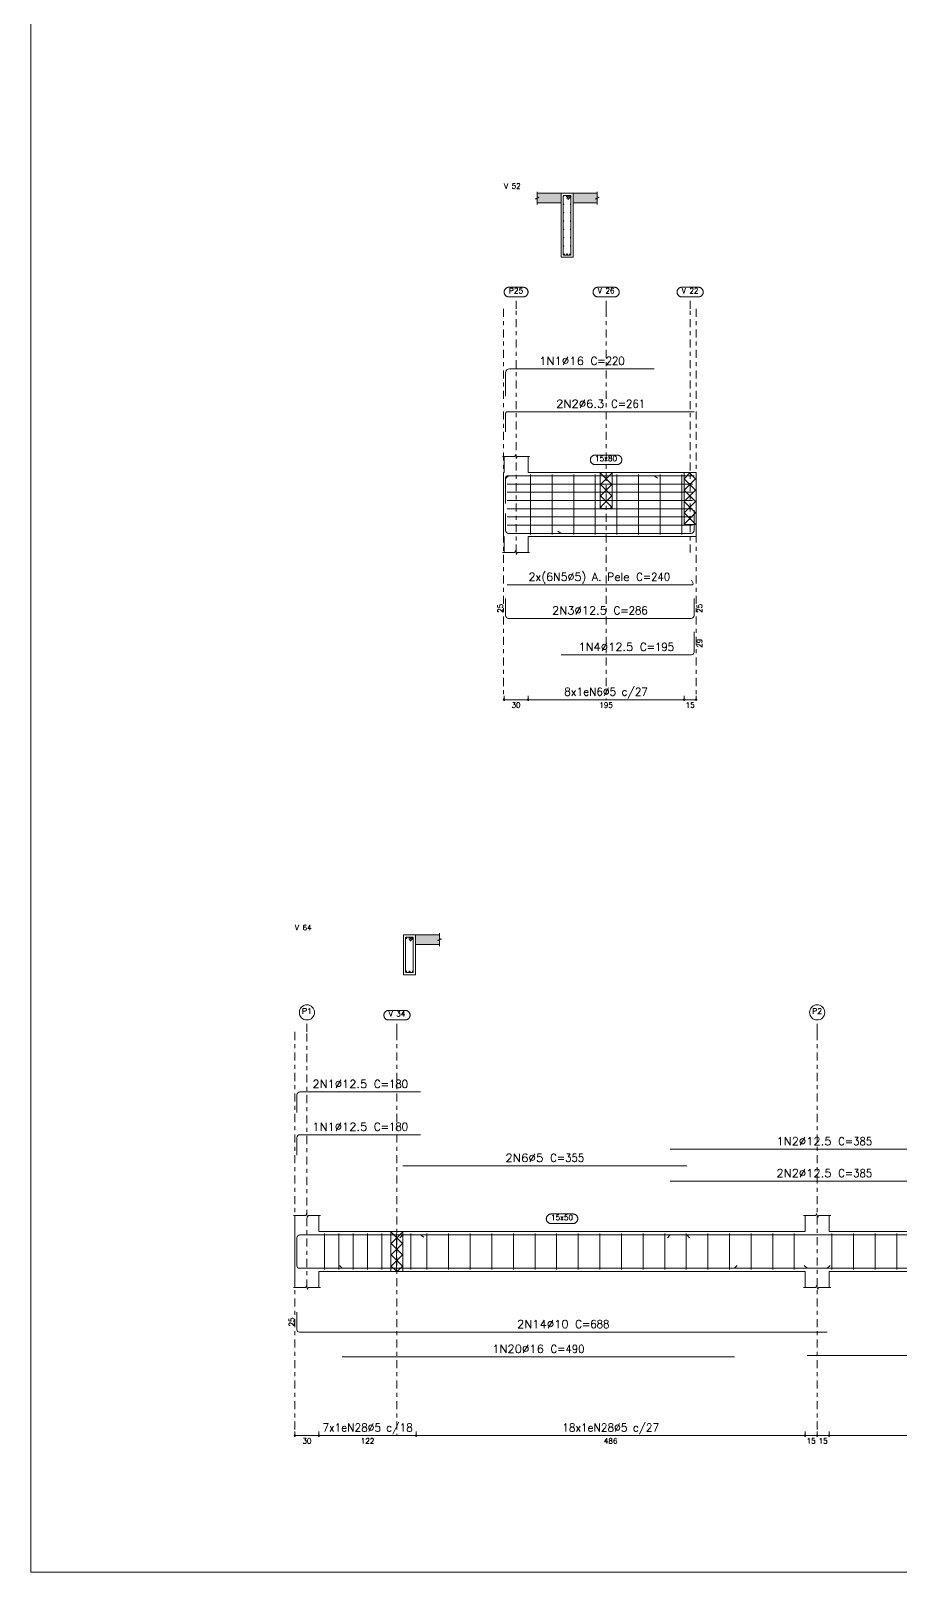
# Model space of a CAD drawing. Header units: millimetres. Extents: x 0 to 119, y 0 to 84.
# Drawn here: x 0 to 21.72, y 0 to 38.53 of the extents above; entities that cross this region are included whole.
import ezdxf
from ezdxf.enums import TextEntityAlignment as Align

# ---------------------------------------------------------------- set-up
doc = ezdxf.new("R2010")
doc.units = ezdxf.units.MM
doc.linetypes.add('CYPE_RAYAPUNTO', pattern=[0.4125, 0.2025, -0.105, 0, -0.105])
for name, color, linetype, lineweight in [('ARM_LONGITUDINAL_Ø10', 103, 'Continuous', 9), ('ARM_LONGITUDINAL_Ø12_5', 51, 'Continuous', 9), ('ARM_LONGITUDINAL_Ø16', 212, 'Continuous', 9), ('ARM_LONGITUDINAL_Ø5', 151, 'Continuous', 9), ('ARM_LONGITUDINAL_Ø6_3', 32, 'Continuous', 9), ('ARM_LONGITUDINAL_Ø8', 32, 'Continuous', 9), ('ARM_TRANSVERSAL_Ø5', 151, 'Continuous', 9), ('ELE_ARM_TRANS_TXT_EST', 3, 'Continuous', 9), ('ELE_CONT_NOS', 122, 'Continuous', 9), ('ELE_CONT_VIG_CONCRETO', 2, 'Continuous', 9), ('ELE_COT_COT_ANCORAGENS', 3, 'Continuous', 0), ('ELE_COT_COT_EST', 3, 'Continuous', 0), ('ELE_COT_COT_LIN_APOIOS', 2, 'CYPE_RAYAPUNTO', 0), ('ELE_COT_TEXTOS_ESTRIBOS', 122, 'Continuous', 0), ('ELE_REF_COT_LIN_AUX_COTA', 2, 'CYPE_RAYAPUNTO', 9), ('ELE_REF_NOME_PORTICO', 3, 'Continuous', 9), ('ELE_REF_REF_NOME', 3, 'Continuous', 9), ('ELE_REF_REF_REFERENCIA', 3, 'Continuous', 9), ('ELE_REF_TEXTO_REF_NOME', 3, 'Continuous', 9), ('ELE_REF_TEXTO_REF_REFERENCIA', 3, 'Continuous', 9), ('POR_ARM_LONG_ARM_TEXTOS', 3, 'Continuous', 9), ('POR_ARM_LONG_TXT_COMP', 3, 'Continuous', 9), ('QUAD_BORDA', 1, 'Continuous', 20), ('QUAD_LIMITES', 2, 'Continuous', 0), ('SEC_CONT_LAJES_CORTE', 8, 'Continuous', 9), ('SEC_CONT_VIG_CONCRETO_CORTE', 2, 'Continuous', 9)]:
    doc.layers.add(name, color=color, linetype=linetype, lineweight=lineweight)
doc.styles.add('CYPETXT', font='', dxfattribs={"height": 0.2})
doc.styles.get('CYPETXT').set_extended_font_data('romans')

msp = doc.modelspace()

# ---------------------------------------------------------------- hatches: boundary and pattern name
at = {"layer": 'SEC_CONT_LAJES_CORTE', "true_color": 0xdad7d3}
for points in [[(12.651, 34.468), (13.251, 34.468), (13.251, 34.228), (12.651, 34.228)], [(14.151, 34.468), (13.551, 34.468), (13.551, 34.228), (14.151, 34.228)], [(10.212, 15.932), (9.612, 15.932), (9.612, 15.692), (10.212, 15.692)]]:
    msp.add_hatch(color=254, dxfattribs=at).paths.add_polyline_path(points, flags=0)

# ---------------------------------------------------------------- linework, layer by layer
at = {"layer": 'ARM_LONGITUDINAL_Ø10'}
msp.add_line((19.9, 7.596), (19.974, 7.664), dxfattribs=at)
for points in [[(6.65, 8.096), (6.65, 7.656), (6.655, 7.633), (6.668, 7.613), (6.687, 7.6), (6.71, 7.596), (19.9, 7.596)], [(6.65, 6.502), (6.65, 6.062), (6.655, 6.039), (6.668, 6.019), (6.687, 6.006), (6.71, 6.002), (19.9, 6.002)]]:
    msp.add_lwpolyline(points, dxfattribs=at)
for centre in [(9.382, 15.002), (9.542, 15.002)]:
    msp.add_circle(centre, 0.01, dxfattribs=at)
at = {"layer": 'ARM_LONGITUDINAL_Ø12_5'}
for p, q in [((13.256, 25.967), (13.174, 26.025)), ((9.737, 8.432), (9.819, 8.374)), ((9.737, 8.432), (9.819, 8.374)), ((15.98, 8.432), (15.91, 8.361)), ((15.98, 8.432), (15.91, 8.361))]:
    msp.add_line(p, q, dxfattribs=at)
for points in [[(16.576, 26.467), (16.576, 26.042), (16.57, 26.014), (16.554, 25.989), (16.53, 25.973), (16.501, 25.967), (11.941, 25.967), (11.912, 25.973), (11.888, 25.989), (11.871, 26.014), (11.866, 26.042), (11.866, 26.467)], [(16.576, 26.547), (16.576, 26.042), (16.57, 26.014), (16.554, 25.989), (16.53, 25.973), (16.501, 25.967), (13.256, 25.967)], [(16.576, 24.341), (16.576, 23.916), (16.57, 23.888), (16.554, 23.863), (16.53, 23.847), (16.501, 23.841), (11.941, 23.841), (11.912, 23.847), (11.888, 23.863), (11.871, 23.888), (11.866, 23.916), (11.866, 24.341)], [(16.576, 23.509), (16.576, 23.004), (16.57, 22.975), (16.554, 22.951), (16.53, 22.935), (16.501, 22.929), (13.256, 22.929)], [(6.65, 11.49), (6.65, 11.928), (6.656, 11.956), (6.672, 11.981), (6.697, 11.997), (6.725, 12.003), (9.737, 12.003)], [(6.65, 10.421), (6.65, 10.859), (6.656, 10.887), (6.672, 10.912), (6.697, 10.928), (6.725, 10.934), (9.737, 10.934)], [(15.98, 10.571), (23.68, 10.571)], [(15.98, 9.774), (23.68, 9.774)], [(6.65, 7.919), (6.65, 8.357), (6.656, 8.385), (6.672, 8.41), (6.697, 8.426), (6.725, 8.432), (9.737, 8.432)], [(6.65, 7.919), (6.65, 8.357), (6.656, 8.385), (6.672, 8.41), (6.697, 8.426), (6.725, 8.432), (9.737, 8.432)], [(15.98, 8.432), (23.68, 8.432)], [(15.98, 8.432), (23.68, 8.432)]]:
    msp.add_lwpolyline(points, dxfattribs=at)
for centre in [(13.323, 32.941), (13.401, 32.941), (13.478, 32.941), (9.384, 15.86), (9.462, 15.86), (9.539, 15.86)]:
    msp.add_circle(centre, 0.0125, dxfattribs=at)
at = {"layer": 'ARM_LONGITUDINAL_Ø16'}
for p, q in [((15.579, 27.403), (15.662, 27.347)), ((7.784, 7.596), (7.714, 7.666)), ((17.584, 7.596), (17.655, 7.666))]:
    msp.add_line(p, q, dxfattribs=at)
for points in [[(11.866, 29.393), (11.866, 29.983), (11.873, 30.02), (11.894, 30.051), (11.925, 30.072), (11.962, 30.079), (15.579, 30.079)], [(11.866, 26.717), (11.866, 27.307), (11.873, 27.344), (11.894, 27.375), (11.925, 27.396), (11.962, 27.403), (15.579, 27.403)], [(7.784, 7.596), (17.584, 7.596)], [(7.784, 5.382), (17.584, 5.382)]]:
    msp.add_lwpolyline(points, dxfattribs=at)
for centre in [(13.401, 34.392), (9.462, 15.008)]:
    msp.add_circle(centre, 0.016, dxfattribs=at)
at = {"layer": 'ARM_LONGITUDINAL_Ø5'}
for p, q in [((9.293, 8.432), (9.222, 8.361)), ((16.393, 8.432), (16.464, 8.361))]:
    msp.add_line(p, q, dxfattribs=at)
for points in [[(11.906, 27.198), (16.536, 27.198)], [(11.906, 26.993), (16.536, 26.993)], [(11.906, 26.788), (16.536, 26.788)], [(11.906, 26.583), (16.536, 26.583)], [(11.906, 26.378), (16.536, 26.378)], [(11.906, 26.172), (16.536, 26.172)], [(11.906, 24.681), (16.536, 24.681), (16.546, 24.69), (16.553, 24.702), (16.556, 24.716), (16.511, 24.794)], [(9.293, 10.157), (16.393, 10.157)], [(9.293, 8.432), (16.393, 8.432)]]:
    msp.add_lwpolyline(points, dxfattribs=at)
for centre in [(13.316, 34.193), (13.316, 33.985), (13.486, 34.193), (13.486, 33.985), (13.316, 33.776), (13.316, 33.567), (13.486, 33.776), (13.486, 33.567), (13.316, 33.358), (13.316, 33.15), (13.486, 33.358), (13.486, 33.15), (9.384, 15.842), (9.539, 15.842)]:
    msp.add_circle(centre, 0.005, dxfattribs=at)
at = {"layer": 'ARM_LONGITUDINAL_Ø6_3'}
msp.add_line((19.4, 7.596), (19.33, 7.666), dxfattribs=at)
for points in [[(16.576, 29.006), (11.903, 29.006), (11.889, 29.003), (11.877, 28.995), (11.868, 28.983), (11.866, 28.968), (11.866, 28.506)], [(16.576, 27.403), (11.903, 27.403), (11.889, 27.4), (11.877, 27.392), (11.868, 27.38), (11.866, 27.365), (11.866, 26.903)], [(19.4, 7.596), (36.7, 7.596)], [(19.4, 5.412), (36.7, 5.412)]]:
    msp.add_lwpolyline(points, dxfattribs=at)
for centre in [(13.317, 34.402), (13.484, 34.402)]:
    msp.add_circle(centre, 0.0063, dxfattribs=at)
at = {"layer": 'ARM_LONGITUDINAL_Ø8'}
for centre in [(9.382, 15.02), (9.542, 15.02)]:
    msp.add_circle(centre, 0.008, dxfattribs=at)
at = {"layer": 'ARM_TRANSVERSAL_Ø5'}
for p, q in [((12.486, 27.435), (12.486, 25.935)), ((13.026, 27.435), (13.026, 25.935)), ((13.566, 27.435), (13.566, 25.935)), ((14.106, 27.435), (14.106, 25.935)), ((14.646, 27.435), (14.646, 25.935)), ((15.186, 27.435), (15.186, 25.935)), ((15.726, 27.435), (15.726, 25.935)), ((16.266, 27.435), (16.266, 25.935)), ((7.335, 8.464), (7.335, 7.564)), ((7.695, 8.464), (7.695, 7.564)), ((8.055, 8.464), (8.055, 7.564)), ((8.415, 8.464), (8.415, 7.564)), ((8.775, 8.464), (8.775, 7.564)), ((9.135, 8.464), (9.135, 7.564)), ((9.495, 8.464), (9.495, 7.564)), ((9.9, 8.464), (9.9, 7.564)), ((10.44, 8.464), (10.44, 7.564)), ((10.98, 8.464), (10.98, 7.564)), ((11.52, 8.464), (11.52, 7.564)), ((12.06, 8.464), (12.06, 7.564)), ((12.6, 8.464), (12.6, 7.564)), ((13.14, 8.464), (13.14, 7.564)), ((13.68, 8.464), (13.68, 7.564)), ((14.22, 8.464), (14.22, 7.564)), ((14.76, 8.464), (14.76, 7.564)), ((15.3, 8.464), (15.3, 7.564)), ((15.84, 8.464), (15.84, 7.564)), ((16.38, 8.464), (16.38, 7.564)), ((16.92, 8.464), (16.92, 7.564)), ((17.46, 8.464), (17.46, 7.564)), ((18, 8.464), (18, 7.564)), ((18.54, 8.464), (18.54, 7.564)), ((19.08, 8.464), (19.08, 7.564)), ((20.02, 8.464), (20.02, 7.564)), ((20.56, 8.464), (20.56, 7.564)), ((21.1, 8.464), (21.1, 7.564)), ((21.64, 8.464), (21.64, 7.564))]:
    msp.add_line(p, q, dxfattribs=at)
for points in [[(13.42, 34.313), (13.491, 34.383), (13.493, 34.386), (13.494, 34.389), (13.495, 34.392), (13.496, 34.396), (13.495, 34.399), (13.494, 34.403), (13.493, 34.406), (13.491, 34.408), (13.488, 34.41), (13.485, 34.412), (13.482, 34.413), (13.478, 34.413), (13.323, 34.413), (13.317, 34.412), (13.311, 34.408), (13.307, 34.403), (13.306, 34.396), (13.306, 32.941), (13.307, 32.934), (13.311, 32.928), (13.317, 32.925), (13.323, 32.923), (13.478, 32.923), (13.485, 32.925), (13.491, 32.928), (13.494, 32.934), (13.496, 32.941), (13.496, 34.396), (13.495, 34.399), (13.494, 34.403), (13.493, 34.406), (13.491, 34.408), (13.488, 34.41), (13.485, 34.412), (13.482, 34.413), (13.478, 34.413), (13.475, 34.413), (13.472, 34.412), (13.468, 34.41), (13.466, 34.408), (13.395, 34.338)], [(9.481, 15.777), (9.551, 15.848), (9.554, 15.85), (9.555, 15.853), (9.556, 15.857), (9.557, 15.86), (9.556, 15.863), (9.555, 15.867), (9.554, 15.87), (9.551, 15.872), (9.549, 15.875), (9.546, 15.876), (9.543, 15.877), (9.539, 15.877), (9.384, 15.877), (9.377, 15.876), (9.372, 15.872), (9.368, 15.867), (9.367, 15.86), (9.367, 15.005), (9.368, 14.998), (9.372, 14.993), (9.377, 14.989), (9.384, 14.987), (9.539, 14.987), (9.546, 14.989), (9.551, 14.993), (9.555, 14.998), (9.557, 15.005), (9.557, 15.86), (9.556, 15.863), (9.555, 15.867), (9.554, 15.87), (9.551, 15.872), (9.549, 15.875), (9.546, 15.876), (9.543, 15.877), (9.539, 15.877), (9.536, 15.877), (9.532, 15.876), (9.529, 15.875), (9.527, 15.872), (9.456, 15.802)]]:
    msp.add_lwpolyline(points, dxfattribs=at)
at = {"layer": 'ELE_CONT_NOS'}
for p, q in [((11.826, 27.485), (11.826, 27.885)), ((12.426, 27.485), (12.426, 27.885)), ((16.626, 27.485), (16.626, 25.885)), ((11.826, 25.885), (11.826, 25.485)), ((12.426, 25.885), (12.426, 25.485)), ((6.6, 8.514), (6.6, 8.914)), ((7.2, 8.514), (7.2, 8.914)), ((19.35, 8.514), (19.35, 8.914)), ((19.95, 8.514), (19.95, 8.914)), ((6.6, 7.514), (6.6, 7.114)), ((7.2, 7.514), (7.2, 7.114)), ((19.35, 7.514), (19.35, 7.114)), ((19.95, 7.514), (19.95, 7.114))]:
    msp.add_line(p, q, dxfattribs=at)
at = {"layer": 'ELE_CONT_NOS', "lineweight": 0}
for p, q in [((14.227, 27.463), (14.25, 27.485)), ((14.227, 27.18), (14.527, 27.48)), ((14.527, 27.18), (14.227, 27.48)), ((14.527, 27.463), (14.505, 27.485)), ((16.326, 27.33), (16.481, 27.485)), ((16.626, 27.313), (16.454, 27.485)), ((14.227, 26.897), (14.527, 27.197)), ((14.527, 26.897), (14.227, 27.197)), ((16.326, 27.047), (16.626, 27.347)), ((16.626, 27.03), (16.326, 27.33)), ((16.326, 26.764), (16.626, 27.064)), ((16.626, 26.747), (16.326, 27.047)), ((14.227, 26.614), (14.527, 26.914)), ((14.527, 26.614), (14.227, 26.914)), ((14.273, 26.585), (14.227, 26.631)), ((14.481, 26.585), (14.527, 26.631)), ((16.326, 26.481), (16.626, 26.781)), ((16.626, 26.464), (16.326, 26.764)), ((16.326, 26.199), (16.626, 26.499)), ((16.622, 26.185), (16.326, 26.481)), ((16.596, 26.185), (16.626, 26.216)), ((16.339, 26.185), (16.326, 26.199)), ((9, 8.491), (9.023, 8.514)), ((9, 8.208), (9.3, 8.508)), ((9.3, 8.208), (9, 8.508)), ((9.3, 8.491), (9.278, 8.514)), ((9, 7.926), (9.3, 8.226)), ((9.3, 7.926), (9, 8.226)), ((9, 7.643), (9.3, 7.943)), ((9.3, 7.643), (9, 7.943)), ((9.146, 7.514), (9, 7.66)), ((9.154, 7.514), (9.3, 7.66))]:
    msp.add_line(p, q, dxfattribs=at)
at = {"layer": 'ELE_CONT_NOS'}
for points in [[(11.786, 27.885), (12.096, 27.885), (12.111, 27.935), (12.141, 27.835), (12.156, 27.885), (12.466, 27.885)], [(11.826, 27.485), (11.816, 27.485), (11.816, 25.885), (11.826, 25.885)], [(16.326, 27.485), (16.626, 27.485)], [(16.326, 25.885), (16.626, 25.885)], [(11.786, 25.485), (12.096, 25.485), (12.111, 25.535), (12.141, 25.435), (12.156, 25.485), (12.466, 25.485)], [(6.56, 8.914), (6.87, 8.914), (6.885, 8.964), (6.915, 8.864), (6.93, 8.914), (7.24, 8.914)], [(19.31, 8.914), (19.62, 8.914), (19.635, 8.964), (19.665, 8.864), (19.68, 8.914), (19.99, 8.914)], [(6.6, 8.514), (6.6, 7.514)], [(6.56, 7.114), (6.87, 7.114), (6.885, 7.164), (6.915, 7.064), (6.93, 7.114), (7.24, 7.114)], [(19.31, 7.114), (19.62, 7.114), (19.635, 7.164), (19.665, 7.064), (19.68, 7.114), (19.99, 7.114)]]:
    msp.add_lwpolyline(points, dxfattribs=at)
at = {"layer": 'ELE_CONT_NOS', "lineweight": 0}
for points in [[(14.227, 27.485), (14.227, 26.585), (14.527, 26.585), (14.527, 27.485), (14.227, 27.485)], [(16.326, 27.485), (16.326, 26.185), (16.626, 26.185), (16.626, 27.485), (16.326, 27.485)], [(9, 8.514), (9, 7.514), (9.3, 7.514), (9.3, 8.514), (9, 8.514)]]:
    msp.add_lwpolyline(points, close=True, dxfattribs=at)
at = {"layer": 'ELE_CONT_VIG_CONCRETO'}
for p, q in [((12.426, 27.485), (14.377, 27.485)), ((14.377, 27.485), (16.326, 27.485)), ((12.426, 25.885), (14.377, 25.885)), ((14.377, 25.885), (16.326, 25.885)), ((7.2, 8.514), (9.15, 8.514)), ((9.15, 8.514), (19.35, 8.514)), ((19.95, 8.514), (30.35, 8.514)), ((7.2, 7.514), (9.15, 7.514)), ((9.15, 7.514), (19.35, 7.514)), ((19.95, 7.514), (30.35, 7.514))]:
    msp.add_line(p, q, dxfattribs=at)
at = {"layer": 'ELE_COT_COT_EST'}
for p, q in [((11.826, 21.809), (11.826, 21.909)), ((12.426, 21.809), (12.426, 21.909)), ((16.326, 21.809), (16.326, 21.909)), ((6.6, 3.414), (6.6, 3.514)), ((7.2, 3.414), (7.2, 3.514)), ((9.63, 3.414), (9.63, 3.514)), ((19.35, 3.414), (19.35, 3.514)), ((19.65, 3.414), (19.65, 3.514)), ((19.95, 3.414), (19.95, 3.514))]:
    msp.add_line(p, q, dxfattribs=at)
for points in [[(11.826, 21.809), (12.426, 21.809), (12.426, 21.909)], [(12.426, 21.809), (16.326, 21.809), (16.326, 21.909)], [(16.326, 21.809), (16.626, 21.809), (16.626, 21.909)], [(6.6, 3.414), (7.2, 3.414), (7.2, 3.514)], [(7.2, 3.414), (9.63, 3.414), (9.63, 3.514)], [(9.63, 3.414), (19.35, 3.414), (19.35, 3.514)], [(19.35, 3.414), (19.65, 3.414), (19.65, 3.514)], [(19.65, 3.414), (19.95, 3.414), (19.95, 3.514)], [(19.95, 3.414), (30.35, 3.414), (30.35, 3.514)]]:
    msp.add_lwpolyline(points, dxfattribs=at)
for centre in [(11.826, 21.809), (12.426, 21.809), (12.426, 21.809), (16.326, 21.809), (16.326, 21.809), (16.626, 21.809), (6.6, 3.414), (7.2, 3.414), (7.2, 3.414), (9.63, 3.414), (9.63, 3.414), (19.35, 3.414), (19.35, 3.414), (19.65, 3.414), (19.65, 3.414), (19.95, 3.414), (19.95, 3.414)]:
    msp.add_circle(centre, 0.02, dxfattribs=at)
at = {"layer": 'ELE_COT_COT_LIN_APOIOS'}
for p, q in [((11.816, 31.579), (11.816, 21.809)), ((11.816, 31.579), (11.816, 21.809)), ((14.377, 31.579), (14.377, 21.809)), ((16.626, 31.579), (16.626, 21.809)), ((16.626, 31.579), (16.626, 21.809)), ((6.6, 13.503), (6.6, 3.414)), ((6.6, 13.503), (6.6, 3.414)), ((9.15, 13.503), (9.15, 3.414)), ((19.65, 13.503), (19.65, 3.414)), ((19.65, 13.503), (19.65, 3.414))]:
    msp.add_line(p, q, dxfattribs=at)
at = {"layer": 'ELE_REF_COT_LIN_AUX_COTA'}
for p, q in [((12.126, 31.579), (12.126, 31.879)), ((14.377, 31.579), (14.377, 31.879)), ((16.476, 31.579), (16.476, 31.879)), ((12.126, 25.485), (12.126, 31.579)), ((16.476, 25.485), (16.476, 31.579)), ((6.9, 13.503), (6.9, 13.803)), ((6.9, 7.114), (6.9, 13.503)), ((9.15, 13.503), (9.15, 13.803)), ((19.65, 13.503), (19.65, 13.803))]:
    msp.add_line(p, q, dxfattribs=at)
at = {"layer": 'ELE_REF_REF_NOME'}
for points in [[(14.649, 27.925), (14.657, 27.925), (14.665, 27.924), (14.673, 27.923), (14.681, 27.921), (14.688, 27.919), (14.696, 27.916), (14.703, 27.912), (14.71, 27.909), (14.717, 27.904), (14.723, 27.899), (14.73, 27.894), (14.735, 27.889), (14.741, 27.883), (14.746, 27.876), (14.75, 27.87), (14.754, 27.863), (14.758, 27.856), (14.761, 27.848), (14.764, 27.841), (14.766, 27.833), (14.767, 27.825), (14.769, 27.817), (14.769, 27.809), (14.769, 27.801), (14.769, 27.793), (14.767, 27.785), (14.766, 27.777), (14.764, 27.77), (14.761, 27.762), (14.758, 27.755), (14.754, 27.748), (14.75, 27.741), (14.746, 27.734), (14.741, 27.728), (14.735, 27.722), (14.73, 27.716), (14.723, 27.711), (14.717, 27.706), (14.71, 27.702), (14.703, 27.698), (14.696, 27.695), (14.688, 27.692), (14.681, 27.69), (14.673, 27.688), (14.665, 27.686), (14.657, 27.686), (14.649, 27.685), (14.103, 27.685), (14.095, 27.686), (14.087, 27.686), (14.079, 27.688), (14.071, 27.69), (14.064, 27.692), (14.056, 27.695), (14.049, 27.698), (14.042, 27.702), (14.035, 27.706), (14.029, 27.711), (14.023, 27.716), (14.017, 27.722), (14.011, 27.728), (14.007, 27.734), (14.002, 27.741), (13.998, 27.748), (13.994, 27.755), (13.991, 27.762), (13.989, 27.77), (13.986, 27.777), (13.985, 27.785), (13.984, 27.793), (13.983, 27.801), (13.983, 27.809), (13.984, 27.817), (13.985, 27.825), (13.986, 27.833), (13.989, 27.841), (13.991, 27.848), (13.994, 27.856), (13.998, 27.863), (14.002, 27.87), (14.007, 27.876), (14.011, 27.883), (14.017, 27.889), (14.023, 27.894), (14.029, 27.899), (14.035, 27.904), (14.042, 27.909), (14.049, 27.912), (14.056, 27.916), (14.064, 27.919), (14.071, 27.921), (14.079, 27.923), (14.087, 27.924), (14.095, 27.925), (14.103, 27.925), (14.649, 27.925)], [(13.548, 8.954), (13.556, 8.953), (13.564, 8.953), (13.572, 8.951), (13.58, 8.949), (13.588, 8.947), (13.595, 8.944), (13.602, 8.941), (13.61, 8.937), (13.616, 8.933), (13.623, 8.928), (13.629, 8.923), (13.635, 8.917), (13.64, 8.911), (13.645, 8.905), (13.649, 8.898), (13.654, 8.891), (13.657, 8.884), (13.66, 8.877), (13.663, 8.869), (13.665, 8.862), (13.667, 8.854), (13.668, 8.846), (13.668, 8.838), (13.668, 8.83), (13.668, 8.822), (13.667, 8.814), (13.665, 8.806), (13.663, 8.798), (13.66, 8.791), (13.657, 8.783), (13.654, 8.776), (13.649, 8.769), (13.645, 8.763), (13.64, 8.756), (13.635, 8.75), (13.629, 8.745), (13.623, 8.74), (13.616, 8.735), (13.61, 8.731), (13.602, 8.727), (13.595, 8.723), (13.588, 8.72), (13.58, 8.718), (13.572, 8.716), (13.564, 8.715), (13.556, 8.714), (13.548, 8.714), (13.002, 8.714), (12.994, 8.714), (12.986, 8.715), (12.978, 8.716), (12.971, 8.718), (12.963, 8.72), (12.955, 8.723), (12.948, 8.727), (12.941, 8.731), (12.934, 8.735), (12.928, 8.74), (12.922, 8.745), (12.916, 8.75), (12.911, 8.756), (12.906, 8.763), (12.901, 8.769), (12.897, 8.776), (12.893, 8.783), (12.89, 8.791), (12.888, 8.798), (12.886, 8.806), (12.884, 8.814), (12.883, 8.822), (12.882, 8.83), (12.882, 8.838), (12.883, 8.846), (12.884, 8.854), (12.886, 8.862), (12.888, 8.869), (12.89, 8.877), (12.893, 8.884), (12.897, 8.891), (12.901, 8.898), (12.906, 8.905), (12.911, 8.911), (12.916, 8.917), (12.922, 8.923), (12.928, 8.928), (12.934, 8.933), (12.941, 8.937), (12.948, 8.941), (12.955, 8.944), (12.963, 8.947), (12.971, 8.949), (12.978, 8.951), (12.986, 8.953), (12.994, 8.953), (13.002, 8.954), (13.548, 8.954)]]:
    msp.add_lwpolyline(points, close=True, dxfattribs=at)
at = {"layer": 'ELE_REF_REF_REFERENCIA'}
for points in [[(12.305, 32.119), (12.313, 32.119), (12.321, 32.118), (12.329, 32.117), (12.337, 32.115), (12.344, 32.112), (12.352, 32.109), (12.359, 32.106), (12.366, 32.102), (12.373, 32.098), (12.379, 32.093), (12.386, 32.088), (12.391, 32.082), (12.397, 32.076), (12.402, 32.07), (12.406, 32.064), (12.41, 32.057), (12.414, 32.05), (12.417, 32.042), (12.42, 32.035), (12.422, 32.027), (12.423, 32.019), (12.425, 32.011), (12.425, 32.003), (12.425, 31.995), (12.425, 31.987), (12.423, 31.979), (12.422, 31.971), (12.42, 31.963), (12.417, 31.956), (12.414, 31.949), (12.41, 31.941), (12.406, 31.934), (12.402, 31.928), (12.397, 31.922), (12.391, 31.916), (12.386, 31.91), (12.379, 31.905), (12.373, 31.9), (12.366, 31.896), (12.359, 31.892), (12.352, 31.889), (12.344, 31.886), (12.337, 31.883), (12.329, 31.881), (12.321, 31.88), (12.313, 31.879), (12.305, 31.879), (11.947, 31.879), (11.939, 31.879), (11.931, 31.88), (11.923, 31.881), (11.915, 31.883), (11.908, 31.886), (11.9, 31.889), (11.893, 31.892), (11.886, 31.896), (11.879, 31.9), (11.873, 31.905), (11.867, 31.91), (11.861, 31.916), (11.855, 31.922), (11.851, 31.928), (11.846, 31.934), (11.842, 31.941), (11.838, 31.949), (11.835, 31.956), (11.833, 31.963), (11.83, 31.971), (11.829, 31.979), (11.828, 31.987), (11.827, 31.995), (11.827, 32.003), (11.828, 32.011), (11.829, 32.019), (11.83, 32.027), (11.833, 32.035), (11.835, 32.042), (11.838, 32.05), (11.842, 32.057), (11.846, 32.064), (11.851, 32.07), (11.855, 32.076), (11.861, 32.082), (11.867, 32.088), (11.873, 32.093), (11.879, 32.098), (11.886, 32.102), (11.893, 32.106), (11.9, 32.109), (11.908, 32.112), (11.915, 32.115), (11.923, 32.117), (11.931, 32.118), (11.939, 32.119), (11.947, 32.119), (12.305, 32.119)], [(14.584, 32.119), (14.592, 32.119), (14.6, 32.118), (14.608, 32.117), (14.616, 32.115), (14.624, 32.112), (14.631, 32.109), (14.638, 32.106), (14.645, 32.102), (14.652, 32.098), (14.659, 32.093), (14.665, 32.088), (14.671, 32.082), (14.676, 32.076), (14.681, 32.07), (14.685, 32.064), (14.69, 32.057), (14.693, 32.05), (14.696, 32.042), (14.699, 32.035), (14.701, 32.027), (14.703, 32.019), (14.704, 32.011), (14.704, 32.003), (14.704, 31.995), (14.704, 31.987), (14.703, 31.979), (14.701, 31.971), (14.699, 31.963), (14.696, 31.956), (14.693, 31.949), (14.69, 31.941), (14.685, 31.934), (14.681, 31.928), (14.676, 31.922), (14.671, 31.916), (14.665, 31.91), (14.659, 31.905), (14.652, 31.9), (14.645, 31.896), (14.638, 31.892), (14.631, 31.889), (14.624, 31.886), (14.616, 31.883), (14.608, 31.881), (14.6, 31.88), (14.592, 31.879), (14.584, 31.879), (14.17, 31.879), (14.162, 31.879), (14.154, 31.88), (14.146, 31.881), (14.139, 31.883), (14.131, 31.886), (14.123, 31.889), (14.116, 31.892), (14.109, 31.896), (14.102, 31.9), (14.096, 31.905), (14.09, 31.91), (14.084, 31.916), (14.079, 31.922), (14.074, 31.928), (14.069, 31.934), (14.065, 31.941), (14.061, 31.949), (14.058, 31.956), (14.056, 31.963), (14.054, 31.971), (14.052, 31.979), (14.051, 31.987), (14.05, 31.995), (14.05, 32.003), (14.051, 32.011), (14.052, 32.019), (14.054, 32.027), (14.056, 32.035), (14.058, 32.042), (14.061, 32.05), (14.065, 32.057), (14.069, 32.064), (14.074, 32.07), (14.079, 32.076), (14.084, 32.082), (14.09, 32.088), (14.096, 32.093), (14.102, 32.098), (14.109, 32.102), (14.116, 32.106), (14.123, 32.109), (14.131, 32.112), (14.139, 32.115), (14.146, 32.117), (14.154, 32.118), (14.162, 32.119), (14.17, 32.119), (14.584, 32.119)], [(16.683, 32.119), (16.691, 32.119), (16.699, 32.118), (16.707, 32.117), (16.715, 32.115), (16.722, 32.112), (16.73, 32.109), (16.737, 32.106), (16.744, 32.102), (16.751, 32.098), (16.757, 32.093), (16.764, 32.088), (16.769, 32.082), (16.775, 32.076), (16.78, 32.07), (16.784, 32.064), (16.788, 32.057), (16.792, 32.05), (16.795, 32.042), (16.798, 32.035), (16.8, 32.027), (16.801, 32.019), (16.803, 32.011), (16.803, 32.003), (16.803, 31.995), (16.803, 31.987), (16.801, 31.979), (16.8, 31.971), (16.798, 31.963), (16.795, 31.956), (16.792, 31.949), (16.788, 31.941), (16.784, 31.934), (16.78, 31.928), (16.775, 31.922), (16.769, 31.916), (16.764, 31.91), (16.757, 31.905), (16.751, 31.9), (16.744, 31.896), (16.737, 31.892), (16.73, 31.889), (16.722, 31.886), (16.715, 31.883), (16.707, 31.881), (16.699, 31.88), (16.691, 31.879), (16.683, 31.879), (16.269, 31.879), (16.261, 31.879), (16.253, 31.88), (16.245, 31.881), (16.237, 31.883), (16.23, 31.886), (16.222, 31.889), (16.215, 31.892), (16.208, 31.896), (16.201, 31.9), (16.195, 31.905), (16.189, 31.91), (16.183, 31.916), (16.177, 31.922), (16.173, 31.928), (16.168, 31.934), (16.164, 31.941), (16.16, 31.949), (16.157, 31.956), (16.155, 31.963), (16.152, 31.971), (16.151, 31.979), (16.15, 31.987), (16.149, 31.995), (16.149, 32.003), (16.15, 32.011), (16.151, 32.019), (16.152, 32.027), (16.155, 32.035), (16.157, 32.042), (16.16, 32.05), (16.164, 32.057), (16.168, 32.064), (16.173, 32.07), (16.177, 32.076), (16.183, 32.082), (16.189, 32.088), (16.195, 32.093), (16.201, 32.098), (16.208, 32.102), (16.215, 32.106), (16.222, 32.109), (16.23, 32.112), (16.237, 32.115), (16.245, 32.117), (16.253, 32.118), (16.261, 32.119), (16.269, 32.119), (16.683, 32.119)], [(9.357, 14.043), (9.365, 14.042), (9.373, 14.042), (9.381, 14.04), (9.389, 14.038), (9.397, 14.036), (9.404, 14.033), (9.411, 14.03), (9.419, 14.026), (9.425, 14.022), (9.432, 14.017), (9.438, 14.012), (9.444, 14.006), (9.449, 14), (9.454, 13.994), (9.458, 13.987), (9.463, 13.98), (9.466, 13.973), (9.469, 13.966), (9.472, 13.958), (9.474, 13.95), (9.476, 13.943), (9.477, 13.935), (9.477, 13.927), (9.477, 13.919), (9.477, 13.911), (9.476, 13.903), (9.474, 13.895), (9.472, 13.887), (9.469, 13.88), (9.466, 13.872), (9.463, 13.865), (9.458, 13.858), (9.454, 13.851), (9.449, 13.845), (9.444, 13.839), (9.438, 13.834), (9.432, 13.829), (9.425, 13.824), (9.419, 13.819), (9.411, 13.816), (9.404, 13.812), (9.397, 13.809), (9.389, 13.807), (9.381, 13.805), (9.373, 13.804), (9.365, 13.803), (9.357, 13.803), (8.943, 13.803), (8.935, 13.803), (8.927, 13.804), (8.919, 13.805), (8.912, 13.807), (8.904, 13.809), (8.896, 13.812), (8.889, 13.816), (8.882, 13.819), (8.875, 13.824), (8.869, 13.829), (8.863, 13.834), (8.857, 13.839), (8.852, 13.845), (8.847, 13.851), (8.842, 13.858), (8.838, 13.865), (8.834, 13.872), (8.831, 13.88), (8.829, 13.887), (8.827, 13.895), (8.825, 13.903), (8.824, 13.911), (8.823, 13.919), (8.823, 13.927), (8.824, 13.935), (8.825, 13.943), (8.827, 13.95), (8.829, 13.958), (8.831, 13.966), (8.834, 13.973), (8.838, 13.98), (8.842, 13.987), (8.847, 13.994), (8.852, 14), (8.857, 14.006), (8.863, 14.012), (8.869, 14.017), (8.875, 14.022), (8.882, 14.026), (8.889, 14.03), (8.896, 14.033), (8.904, 14.036), (8.912, 14.038), (8.919, 14.04), (8.927, 14.042), (8.935, 14.042), (8.943, 14.043), (9.357, 14.043)]]:
    msp.add_lwpolyline(points, close=True, dxfattribs=at)
for centre in [(6.9, 13.993), (19.65, 13.993)]:
    msp.add_circle(centre, 0.19, dxfattribs=at)
at = {"layer": 'QUAD_BORDA'}
msp.add_lwpolyline([(0, 0), (118.8, 0), (118.8, 84), (0, 84), (0, 0)], close=True, dxfattribs=at)
at = {"layer": 'QUAD_LIMITES'}
msp.add_lwpolyline([(0, 0), (118.8, 0), (118.8, 84), (0, 84), (0, 0)], close=True, dxfattribs=at)
at = {"layer": 'SEC_CONT_LAJES_CORTE'}
for points in [[(12.651, 34.508), (12.651, 34.378), (12.701, 34.363), (12.601, 34.333), (12.651, 34.318), (12.651, 34.188)], [(12.651, 34.468), (13.251, 34.468), (13.251, 34.228), (12.651, 34.228)], [(14.151, 34.468), (13.551, 34.468), (13.551, 34.228), (14.151, 34.228)], [(14.151, 34.508), (14.151, 34.378), (14.201, 34.363), (14.101, 34.333), (14.151, 34.318), (14.151, 34.188)], [(10.212, 15.932), (9.612, 15.932), (9.612, 15.692), (10.212, 15.692)], [(10.212, 15.972), (10.212, 15.842), (10.262, 15.827), (10.162, 15.797), (10.212, 15.782), (10.212, 15.652)]]:
    msp.add_lwpolyline(points, dxfattribs=at)
at = {"layer": 'SEC_CONT_LAJES_CORTE', "color": 254, "true_color": 0xdad7d3}
for points in [[(12.651, 34.468), (13.251, 34.468), (13.251, 34.228), (12.651, 34.228)], [(14.151, 34.468), (13.551, 34.468), (13.551, 34.228), (14.151, 34.228)], [(10.212, 15.932), (9.612, 15.932), (9.612, 15.692), (10.212, 15.692)]]:
    msp.add_lwpolyline(points, close=True, dxfattribs=at)
at = {"layer": 'SEC_CONT_VIG_CONCRETO_CORTE'}
for points in [[(13.551, 34.468), (13.251, 34.468), (13.251, 32.868), (13.551, 32.868), (13.551, 34.468)], [(9.612, 15.932), (9.312, 15.932), (9.312, 14.932), (9.612, 14.932), (9.612, 15.932)]]:
    msp.add_lwpolyline(points, close=True, dxfattribs=at)

# ---------------------------------------------------------------- texts
at = {"layer": 'ELE_ARM_TRANS_TXT_EST', "style": 'CYPETXT'}
for s, width, p, p2 in [('8x1eN6%%c5 c/27', 0.835131, (13.331, 21.909), (15.422, 21.909)), ('7x1eN28%%c5 c/18', 0.837784, (7.286, 3.514), (9.545, 3.514)), ('18x1eN28%%c5 c/27', 0.840083, (13.277, 3.514), (15.704, 3.514))]:
    msp.add_text(s, height=0.2, dxfattribs=dict(at, width=width)).set_placement(p, p2, align=Align.FIT)
at = {"layer": 'ELE_COT_COT_ANCORAGENS', "style": 'CYPETXT', "width": 0.872274}
for s, p, p2 in [('25', (11.799, 23.979), (11.799, 24.203)), ('25', (16.776, 23.979), (16.776, 24.203)), ('29', (16.776, 23.107), (16.776, 23.331)), ('25', (6.584, 6.14), (6.584, 6.364))]:
    msp.add_text(s, height=0.1333, rotation=90, dxfattribs=at).set_placement(p, p2, align=Align.FIT)
at = {"layer": 'ELE_COT_TEXTOS_ESTRIBOS', "style": 'CYPETXT', "width": 0.872274}
for s, p, p2 in [('30', (12.014, 21.609), (12.238, 21.609)), ('195', (14.208, 21.609), (14.544, 21.609)), ('15', (16.364, 21.609), (16.588, 21.609)), ('30', (6.788, 3.214), (7.012, 3.214)), ('122', (8.247, 3.214), (8.583, 3.214)), ('486', (14.322, 3.214), (14.658, 3.214)), ('15', (19.388, 3.214), (19.612, 3.214)), ('15', (19.688, 3.214), (19.912, 3.214))]:
    msp.add_text(s, height=0.1333, dxfattribs=at).set_placement(p, p2, align=Align.FIT)
at = {"layer": 'ELE_REF_NOME_PORTICO', "style": 'CYPETXT', "width": 0.816032}
for s, p, p2 in [('V 52', (11.826, 34.583), (12.24, 34.583)), ('V 64', (6.6, 16.047), (7.014, 16.047))]:
    msp.add_text(s, height=0.1333, dxfattribs=at).set_placement(p, p2, align=Align.FIT)
at = {"layer": 'ELE_REF_TEXTO_REF_NOME', "style": 'CYPETXT', "width": 0.876123}
for s, p, p2 in [('15x80', (14.103, 27.772), (14.649, 27.772)), ('15x50', (13.002, 8.8), (13.548, 8.8))]:
    msp.add_text(s, height=0.1333, dxfattribs=at).set_placement(p, p2, align=Align.FIT)
at = {"layer": 'ELE_REF_TEXTO_REF_REFERENCIA', "style": 'CYPETXT'}
for s, width, p, p2 in [('P25', 0.91451, (11.947, 31.966), (12.305, 31.966)), ('V 26', 0.816032, (14.17, 31.966), (14.584, 31.966)), ('V 22', 0.816032, (16.269, 31.966), (16.683, 31.966)), ('P1', 0.935124, (6.777, 13.96), (7.023, 13.96)), ('V 34', 0.816032, (8.943, 13.889), (9.357, 13.889)), ('P2', 0.935124, (19.527, 13.96), (19.773, 13.96))]:
    msp.add_text(s, height=0.1333, dxfattribs=dict(at, width=width)).set_placement(p, p2, align=Align.FIT)
at = {"layer": 'POR_ARM_LONG_ARM_TEXTOS', "style": 'CYPETXT'}
for s, width, p, p2 in [('1N1%%c16', 0.940329, (12.701, 30.179), (13.823, 30.179)), ('2N2%%c6.3', 0.933581, (13.128, 29.106), (14.334, 29.106)), ('2x(6N5%%c5) A. Pele', 0.859567, (12.438, 24.781), (14.961, 24.781)), ('2N3%%c12.5', 0.925627, (13.025, 23.941), (14.399, 23.941)), ('1N4%%c12.5', 0.925627, (13.683, 23.029), (15.057, 23.029)), ('2N1%%c12.5', 0.925627, (7.035, 12.103), (8.409, 12.103)), ('1N1%%c12.5', 0.925627, (7.035, 11.034), (8.409, 11.034)), ('1N2%%c12.5', 0.925627, (18.634, 10.671), (20.008, 10.671)), ('2N6%%c5', 0.953428, (11.857, 10.257), (12.811, 10.257)), ('2N2%%c12.5', 0.925627, (18.634, 9.874), (20.008, 9.874)), ('2N14%%c10', 0.93087, (12.151, 6.102), (13.441, 6.102)), ('1N20%%c16', 0.93087, (11.53, 5.482), (12.82, 5.482))]:
    msp.add_text(s, height=0.2, dxfattribs=dict(at, width=width)).set_placement(p, p2, align=Align.FIT)
at = {"layer": 'POR_ARM_LONG_TXT_COMP', "style": 'CYPETXT', "width": 0.770929}
for s, p, p2 in [(' C=220', (13.863, 30.179), (14.841, 30.179)), (' C=261', (14.374, 29.106), (15.352, 29.106)), (' C=240', (15.001, 24.781), (15.979, 24.781)), (' C=286', (14.439, 23.941), (15.417, 23.941)), (' C=195', (15.097, 23.029), (16.075, 23.029)), (' C=180', (8.449, 12.103), (9.427, 12.103)), (' C=180', (8.449, 11.034), (9.427, 11.034)), (' C=385', (20.048, 10.671), (21.026, 10.671)), (' C=355', (12.851, 10.257), (13.829, 10.257)), (' C=385', (20.048, 9.874), (21.026, 9.874)), (' C=688', (13.481, 6.102), (14.459, 6.102)), (' C=490', (12.86, 5.482), (13.838, 5.482))]:
    msp.add_text(s, height=0.2, dxfattribs=at).set_placement(p, p2, align=Align.FIT)

doc.saveas('drawing.dxf')
